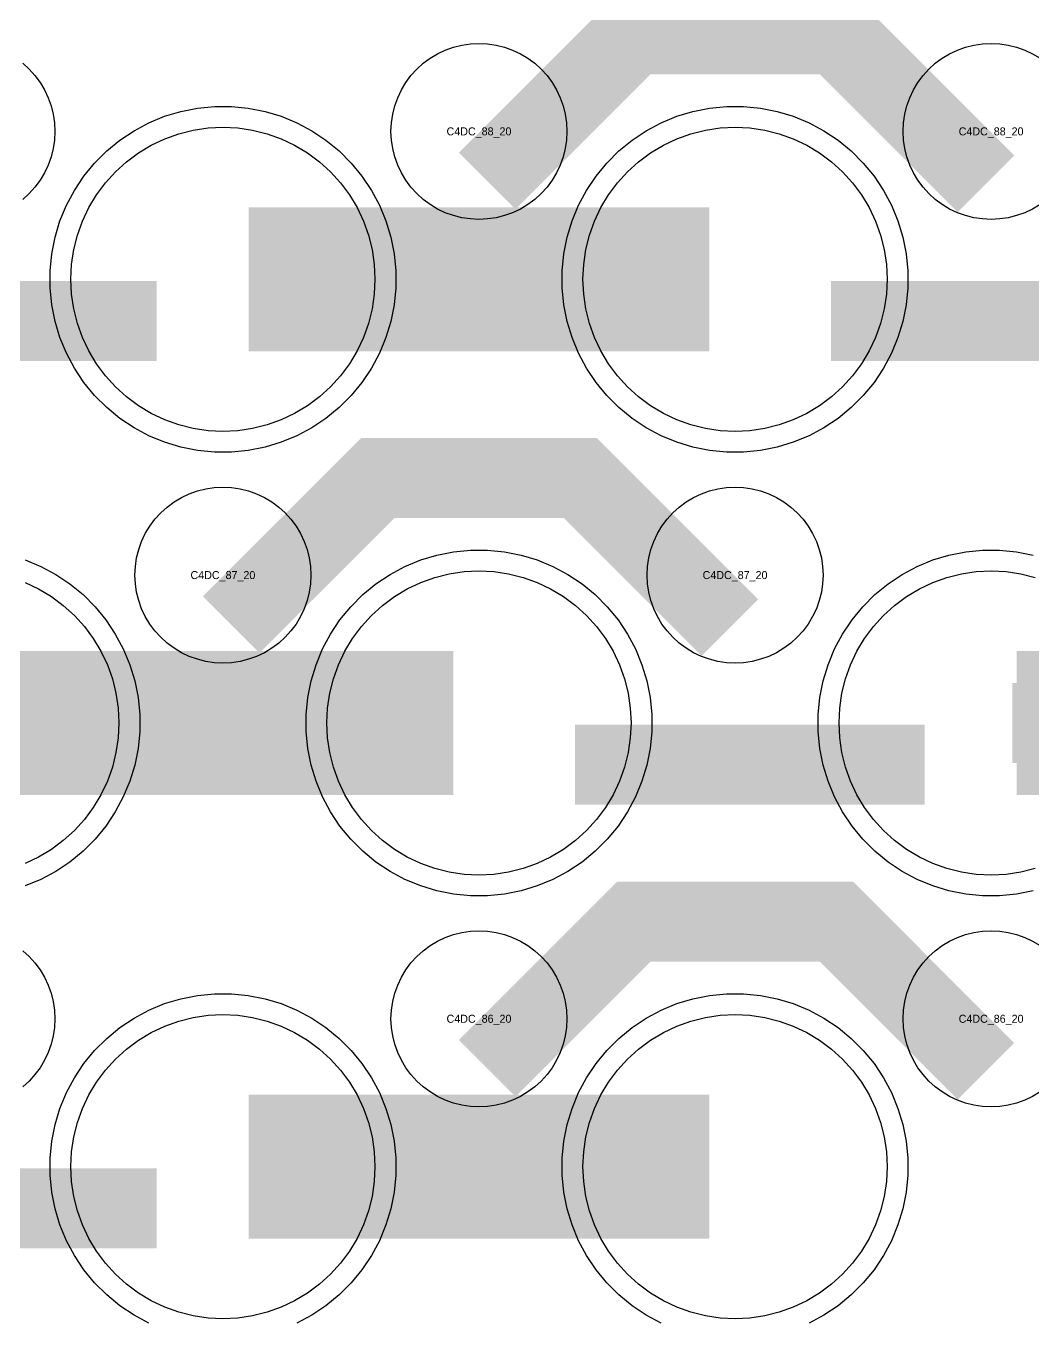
# Model space of a CAD drawing. Extents: x -11880 to 11880, y -14992 to 14992.
# Drawn here: x -5661.5 to -5346.9, y -2971.6 to -2566.8 of the extents above; entities that cross this region are included whole.
import ezdxf
from ezdxf.enums import TextEntityAlignment as Align

# ---------------------------------------------------------------- set-up
doc = ezdxf.new("R2010")
doc.units = 0
doc.header["$MEASUREMENT"] = 0
for name, color, linetype in [('GDS_775_DT_237', 138, 'CONTINUOUS'), ('RDL1_FS', 34, 'CONTINUOUS'), ('RDL_BS', 160, 'CONTINUOUS')]:
    doc.layers.add(name, color=color, linetype=linetype)

msp = doc.modelspace()

# ---------------------------------------------------------------- linework, layer by layer
at = {"layer": 'RDL1_FS'}
for points in [[(-5600, -2693.434), (-5604.657, -2693.205), (-5609.268, -2692.521), (-5613.791, -2691.389), (-5618.181, -2689.817), (-5622.395, -2687.825), (-5626.395, -2685.427), (-5630.14, -2682.649), (-5633.594, -2679.519), (-5636.724, -2676.065), (-5639.502, -2672.32), (-5641.9, -2668.32), (-5643.892, -2664.106), (-5645.464, -2659.716), (-5646.596, -2655.193), (-5647.28, -2650.582), (-5647.509, -2645.925), (-5647.28, -2641.268), (-5646.596, -2636.657), (-5645.464, -2632.134), (-5643.892, -2627.744), (-5641.9, -2623.53), (-5639.502, -2619.53), (-5636.724, -2615.785), (-5633.594, -2612.331), (-5630.14, -2609.201), (-5626.395, -2606.423), (-5622.395, -2604.025), (-5618.181, -2602.033), (-5613.791, -2600.461), (-5609.268, -2599.329), (-5604.657, -2598.645), (-5600, -2598.416), (-5595.343, -2598.645), (-5590.732, -2599.329), (-5586.209, -2600.461), (-5581.819, -2602.033), (-5577.605, -2604.025), (-5573.605, -2606.423), (-5569.86, -2609.201), (-5566.406, -2612.331), (-5563.276, -2615.785), (-5560.498, -2619.53), (-5558.1, -2623.53), (-5556.108, -2627.744), (-5554.536, -2632.134), (-5553.404, -2636.657), (-5552.72, -2641.268), (-5552.491, -2645.925), (-5552.72, -2650.582), (-5553.404, -2655.193), (-5554.536, -2659.716), (-5556.108, -2664.106), (-5558.1, -2668.32), (-5560.498, -2672.32), (-5563.276, -2676.065), (-5566.406, -2679.519), (-5569.86, -2682.649), (-5573.605, -2685.427), (-5577.605, -2687.825), (-5581.819, -2689.817), (-5586.209, -2691.389), (-5590.732, -2692.521), (-5595.343, -2693.205)], [(-5440, -2693.434), (-5444.657, -2693.205), (-5449.268, -2692.521), (-5453.791, -2691.389), (-5458.181, -2689.817), (-5462.395, -2687.825), (-5466.395, -2685.427), (-5470.14, -2682.649), (-5473.594, -2679.519), (-5476.724, -2676.065), (-5479.502, -2672.32), (-5481.9, -2668.32), (-5483.892, -2664.106), (-5485.464, -2659.716), (-5486.596, -2655.193), (-5487.28, -2650.582), (-5487.509, -2645.925), (-5487.28, -2641.268), (-5486.596, -2636.657), (-5485.464, -2632.134), (-5483.892, -2627.744), (-5481.9, -2623.53), (-5479.502, -2619.53), (-5476.724, -2615.785), (-5473.594, -2612.331), (-5470.14, -2609.201), (-5466.395, -2606.423), (-5462.395, -2604.025), (-5458.181, -2602.033), (-5453.791, -2600.461), (-5449.268, -2599.329), (-5444.657, -2598.645), (-5440, -2598.416), (-5435.343, -2598.645), (-5430.732, -2599.329), (-5426.209, -2600.461), (-5421.819, -2602.033), (-5417.605, -2604.025), (-5413.605, -2606.423), (-5409.86, -2609.201), (-5406.406, -2612.331), (-5403.276, -2615.785), (-5400.498, -2619.53), (-5398.1, -2623.53), (-5396.108, -2627.744), (-5394.536, -2632.134), (-5393.404, -2636.657), (-5392.72, -2641.268), (-5392.491, -2645.925), (-5392.72, -2650.582), (-5393.404, -2655.193), (-5394.536, -2659.716), (-5396.108, -2664.106), (-5398.1, -2668.32), (-5400.498, -2672.32), (-5403.276, -2676.065), (-5406.406, -2679.519), (-5409.86, -2682.649), (-5413.605, -2685.427), (-5417.605, -2687.825), (-5421.819, -2689.817), (-5426.209, -2691.389), (-5430.732, -2692.521), (-5435.343, -2693.205)], [(-5600, -2970.564), (-5604.657, -2970.335), (-5609.268, -2969.651), (-5613.791, -2968.519), (-5618.181, -2966.947), (-5622.395, -2964.955), (-5626.395, -2962.557), (-5630.14, -2959.779), (-5633.594, -2956.649), (-5636.724, -2953.195), (-5639.502, -2949.45), (-5641.9, -2945.45), (-5643.892, -2941.236), (-5645.464, -2936.846), (-5646.596, -2932.323), (-5647.28, -2927.712), (-5647.509, -2923.055), (-5647.28, -2918.398), (-5646.596, -2913.787), (-5645.464, -2909.264), (-5643.892, -2904.874), (-5641.9, -2900.66), (-5639.502, -2896.66), (-5636.724, -2892.915), (-5633.594, -2889.461), (-5630.14, -2886.331), (-5626.395, -2883.553), (-5622.395, -2881.155), (-5618.181, -2879.163), (-5613.791, -2877.591), (-5609.268, -2876.459), (-5604.657, -2875.775), (-5600, -2875.546), (-5595.343, -2875.775), (-5590.732, -2876.459), (-5586.209, -2877.591), (-5581.819, -2879.163), (-5577.605, -2881.155), (-5573.605, -2883.553), (-5569.86, -2886.331), (-5566.406, -2889.461), (-5563.276, -2892.915), (-5560.498, -2896.66), (-5558.1, -2900.66), (-5556.108, -2904.874), (-5554.536, -2909.264), (-5553.404, -2913.787), (-5552.72, -2918.398), (-5552.491, -2923.055), (-5552.72, -2927.712), (-5553.404, -2932.323), (-5554.536, -2936.846), (-5556.108, -2941.236), (-5558.1, -2945.45), (-5560.498, -2949.45), (-5563.276, -2953.195), (-5566.406, -2956.649), (-5569.86, -2959.779), (-5573.605, -2962.557), (-5577.605, -2964.955), (-5581.819, -2966.947), (-5586.209, -2968.519), (-5590.732, -2969.651), (-5595.343, -2970.335)], [(-5440, -2970.564), (-5444.657, -2970.335), (-5449.268, -2969.651), (-5453.791, -2968.519), (-5458.181, -2966.947), (-5462.395, -2964.955), (-5466.395, -2962.557), (-5470.14, -2959.779), (-5473.594, -2956.649), (-5476.724, -2953.195), (-5479.502, -2949.45), (-5481.9, -2945.45), (-5483.892, -2941.236), (-5485.464, -2936.846), (-5486.596, -2932.323), (-5487.28, -2927.712), (-5487.509, -2923.055), (-5487.28, -2918.398), (-5486.596, -2913.787), (-5485.464, -2909.264), (-5483.892, -2904.874), (-5481.9, -2900.66), (-5479.502, -2896.66), (-5476.724, -2892.915), (-5473.594, -2889.461), (-5470.14, -2886.331), (-5466.395, -2883.553), (-5462.395, -2881.155), (-5458.181, -2879.163), (-5453.791, -2877.591), (-5449.268, -2876.459), (-5444.657, -2875.775), (-5440, -2875.546), (-5435.343, -2875.775), (-5430.732, -2876.459), (-5426.209, -2877.591), (-5421.819, -2879.163), (-5417.605, -2881.155), (-5413.605, -2883.553), (-5409.86, -2886.331), (-5406.406, -2889.461), (-5403.276, -2892.915), (-5400.498, -2896.66), (-5398.1, -2900.66), (-5396.108, -2904.874), (-5394.536, -2909.264), (-5393.404, -2913.787), (-5392.72, -2918.398), (-5392.491, -2923.055), (-5392.72, -2927.712), (-5393.404, -2932.323), (-5394.536, -2936.846), (-5396.108, -2941.236), (-5398.1, -2945.45), (-5400.498, -2949.45), (-5403.276, -2953.195), (-5406.406, -2956.649), (-5409.86, -2959.779), (-5413.605, -2962.557), (-5417.605, -2964.955), (-5421.819, -2966.947), (-5426.209, -2968.519), (-5430.732, -2969.651), (-5435.343, -2970.335)]]:
    msp.add_lwpolyline(points, close=True, dxfattribs=at)
for points in [[(-5591.998, -2645.925, 45, 45, 0), (-5519.998, -2645.925, 45, 45, 0)], [(-5519.998, -2645.925, 45, 45, 0), (-5447.998, -2645.925, 45, 45, 0)], [(-5591.998, -2923.055, 45, 45, 0), (-5519.998, -2923.055, 45, 45, 0)], [(-5519.998, -2923.055, 45, 45, 0), (-5447.998, -2923.055, 45, 45, 0)]]:
    msp.add_lwpolyline(points, format="xyseb", dxfattribs=at)
at = {"layer": 'RDL1_FS', "color": 11, "true_color": 0xf27172}
msp.add_lwpolyline([(-5520, -2831.999), (-5524.657, -2831.77), (-5529.268, -2831.086), (-5533.791, -2829.954), (-5538.181, -2828.382), (-5542.395, -2826.39), (-5546.395, -2823.992), (-5550.14, -2821.214), (-5553.594, -2818.084), (-5556.724, -2814.63), (-5559.502, -2810.885), (-5561.9, -2806.885), (-5563.892, -2802.671), (-5565.464, -2798.281), (-5566.596, -2793.758), (-5567.28, -2789.147), (-5567.509, -2784.49), (-5567.28, -2779.833), (-5566.596, -2775.222), (-5565.464, -2770.699), (-5563.892, -2766.309), (-5561.9, -2762.095), (-5559.502, -2758.095), (-5556.724, -2754.35), (-5553.594, -2750.896), (-5550.14, -2747.766), (-5546.395, -2744.988), (-5542.395, -2742.59), (-5538.181, -2740.598), (-5533.791, -2739.026), (-5529.268, -2737.894), (-5524.657, -2737.21), (-5520, -2736.981), (-5515.343, -2737.21), (-5510.732, -2737.894), (-5506.209, -2739.026), (-5501.819, -2740.598), (-5497.605, -2742.59), (-5493.605, -2744.988), (-5489.86, -2747.766), (-5486.406, -2750.896), (-5483.276, -2754.35), (-5480.498, -2758.095), (-5478.1, -2762.095), (-5476.108, -2766.309), (-5474.536, -2770.699), (-5473.404, -2775.222), (-5472.72, -2779.833), (-5472.491, -2784.49), (-5472.72, -2789.147), (-5473.404, -2793.758), (-5474.536, -2798.281), (-5476.108, -2802.671), (-5478.1, -2806.885), (-5480.498, -2810.885), (-5483.276, -2814.63), (-5486.406, -2818.084), (-5489.86, -2821.214), (-5493.605, -2823.992), (-5497.605, -2826.39), (-5501.819, -2828.382), (-5506.209, -2829.954), (-5510.732, -2831.086), (-5515.343, -2831.77)], close=True, dxfattribs=at)
for points in [[(-5346.209, -2829.954), (-5350.732, -2831.086), (-5355.343, -2831.77), (-5360, -2831.999), (-5364.657, -2831.77), (-5369.268, -2831.086), (-5373.791, -2829.954), (-5378.181, -2828.382), (-5382.395, -2826.39), (-5386.395, -2823.992), (-5390.14, -2821.214), (-5393.594, -2818.084), (-5396.724, -2814.63), (-5399.502, -2810.885), (-5401.9, -2806.885), (-5403.892, -2802.671), (-5405.464, -2798.281), (-5406.596, -2793.758), (-5407.28, -2789.147), (-5407.509, -2784.49), (-5407.28, -2779.833), (-5406.596, -2775.222), (-5405.464, -2770.699), (-5403.892, -2766.309), (-5401.9, -2762.095), (-5399.502, -2758.095), (-5396.724, -2754.35), (-5393.594, -2750.896), (-5390.14, -2747.766), (-5386.395, -2744.988), (-5382.395, -2742.59), (-5378.181, -2740.598), (-5373.791, -2739.026), (-5369.268, -2737.894), (-5364.657, -2737.21), (-5360, -2736.981), (-5355.343, -2737.21), (-5350.732, -2737.894), (-5346.209, -2739.026)], [(-5661.819, -2740.598), (-5657.605, -2742.59), (-5653.605, -2744.988), (-5649.86, -2747.766), (-5646.406, -2750.896), (-5643.276, -2754.35), (-5640.498, -2758.095), (-5638.1, -2762.095), (-5636.108, -2766.309), (-5634.536, -2770.699), (-5633.404, -2775.222), (-5632.72, -2779.833), (-5632.491, -2784.49), (-5632.72, -2789.147), (-5633.404, -2793.758), (-5634.536, -2798.281), (-5636.108, -2802.671), (-5638.1, -2806.885), (-5640.498, -2810.885), (-5643.276, -2814.63), (-5646.406, -2818.084), (-5649.86, -2821.214), (-5653.605, -2823.992), (-5657.605, -2826.39), (-5661.819, -2828.382)]]:
    msp.add_lwpolyline(points, dxfattribs=at)
for points in [[(-5671.998, -2784.49, 45, 45, 0), (-5599.998, -2784.49, 45, 45, 0)], [(-5599.998, -2784.49, 45, 45, 0), (-5527.998, -2784.49, 45, 45, 0)], [(-5351.998, -2784.49, 45, 45, 0), (-5279.998, -2784.49, 45, 45, 0)]]:
    msp.add_lwpolyline(points, format="xyseb", dxfattribs=at)
at = {"layer": 'RDL_BS'}
for points in [[(-5517.438, -2615.239, 25, 25, 0), (-5471.623, -2569.424, 25, 25, 0), (-5438.07, -2569.424, 25, 25, 0)], [(-5361.599, -2616.138, 25, 25, 0), (-5408.313, -2569.424, 25, 25, 0), (-5438.071, -2569.424, 25, 25, 0)], [(-5729.984, -2658.938, 25, 25, 0), (-5620.719, -2658.938, 25, 25, 0)], [(-5409.984, -2658.938, 25, 25, 0), (-5300.719, -2658.938, 25, 25, 0)], [(-5597.438, -2753.804, 25, 25, 0), (-5551.623, -2707.989, 25, 25, 0), (-5518.07, -2707.989, 25, 25, 0)], [(-5441.599, -2754.703, 25, 25, 0), (-5488.313, -2707.989, 25, 25, 0), (-5518.071, -2707.989, 25, 25, 0)], [(-5517.438, -2892.369, 25, 25, 0), (-5471.623, -2846.554, 25, 25, 0), (-5438.07, -2846.554, 25, 25, 0)], [(-5361.599, -2893.268, 25, 25, 0), (-5408.313, -2846.554, 25, 25, 0), (-5438.071, -2846.554, 25, 25, 0)], [(-5729.984, -2936.068, 25, 25, 0), (-5620.719, -2936.068, 25, 25, 0)]]:
    msp.add_lwpolyline(points, format="xyseb", dxfattribs=at)
for points in [[(-5520, -2627.231), (-5522.693, -2627.099), (-5525.365, -2626.703), (-5527.984, -2626.046), (-5530.519, -2625.139), (-5532.956, -2623.987), (-5535.28, -2622.594), (-5537.443, -2620.991), (-5539.442, -2619.179), (-5541.254, -2617.18), (-5542.857, -2615.017), (-5544.25, -2612.693), (-5545.402, -2610.256), (-5546.309, -2607.721), (-5546.966, -2605.102), (-5547.362, -2602.43), (-5547.494, -2599.737), (-5547.362, -2597.044), (-5546.966, -2594.372), (-5546.309, -2591.753), (-5545.402, -2589.218), (-5544.25, -2586.781), (-5542.857, -2584.457), (-5541.254, -2582.294), (-5539.442, -2580.295), (-5537.443, -2578.483), (-5535.28, -2576.88), (-5532.956, -2575.487), (-5530.519, -2574.335), (-5527.984, -2573.428), (-5525.365, -2572.771), (-5522.693, -2572.375), (-5520, -2572.243), (-5517.307, -2572.375), (-5514.635, -2572.771), (-5512.016, -2573.428), (-5509.481, -2574.335), (-5507.044, -2575.487), (-5504.72, -2576.88), (-5502.557, -2578.483), (-5500.558, -2580.295), (-5498.746, -2582.294), (-5497.143, -2584.457), (-5495.75, -2586.781), (-5494.598, -2589.218), (-5493.691, -2591.753), (-5493.034, -2594.372), (-5492.638, -2597.044), (-5492.506, -2599.737), (-5492.638, -2602.43), (-5493.034, -2605.102), (-5493.691, -2607.721), (-5494.598, -2610.256), (-5495.75, -2612.693), (-5497.143, -2615.017), (-5498.746, -2617.18), (-5500.558, -2619.179), (-5502.557, -2620.991), (-5504.72, -2622.594), (-5507.044, -2623.987), (-5509.481, -2625.139), (-5512.016, -2626.046), (-5514.635, -2626.703), (-5517.307, -2627.099)], [(-5602.644, -2699.925), (-5607.938, -2699.408), (-5613.165, -2698.362), (-5618.205, -2696.831), (-5623.115, -2694.8), (-5627.777, -2692.308), (-5632.191, -2689.361), (-5636.292, -2685.999), (-5640.074, -2682.217), (-5643.436, -2678.116), (-5646.383, -2673.702), (-5648.875, -2669.04), (-5650.906, -2664.13), (-5652.437, -2659.09), (-5653.483, -2653.863), (-5654, -2648.569), (-5654, -2643.281), (-5653.483, -2637.987), (-5652.437, -2632.76), (-5650.906, -2627.72), (-5648.875, -2622.81), (-5646.383, -2618.148), (-5643.436, -2613.734), (-5640.074, -2609.633), (-5636.292, -2605.851), (-5632.191, -2602.489), (-5627.777, -2599.542), (-5623.115, -2597.05), (-5618.205, -2595.019), (-5613.165, -2593.488), (-5607.938, -2592.442), (-5602.644, -2591.925), (-5597.356, -2591.925), (-5592.062, -2592.442), (-5586.835, -2593.488), (-5581.795, -2595.019), (-5576.885, -2597.05), (-5572.223, -2599.542), (-5567.809, -2602.489), (-5563.708, -2605.851), (-5559.926, -2609.633), (-5556.564, -2613.734), (-5553.617, -2618.148), (-5551.125, -2622.81), (-5549.094, -2627.72), (-5547.563, -2632.76), (-5546.517, -2637.987), (-5546, -2643.281), (-5546, -2648.569), (-5546.517, -2653.863), (-5547.563, -2659.09), (-5549.094, -2664.13), (-5551.125, -2669.04), (-5553.617, -2673.702), (-5556.564, -2678.116), (-5559.926, -2682.217), (-5563.708, -2685.999), (-5567.809, -2689.361), (-5572.223, -2692.308), (-5576.885, -2694.8), (-5581.795, -2696.831), (-5586.835, -2698.362), (-5592.062, -2699.408), (-5597.356, -2699.925)], [(-5442.644, -2699.925), (-5447.938, -2699.408), (-5453.165, -2698.362), (-5458.205, -2696.831), (-5463.115, -2694.8), (-5467.777, -2692.308), (-5472.191, -2689.361), (-5476.292, -2685.999), (-5480.074, -2682.217), (-5483.436, -2678.116), (-5486.383, -2673.702), (-5488.875, -2669.04), (-5490.906, -2664.13), (-5492.437, -2659.09), (-5493.483, -2653.863), (-5494, -2648.569), (-5494, -2643.281), (-5493.483, -2637.987), (-5492.437, -2632.76), (-5490.906, -2627.72), (-5488.875, -2622.81), (-5486.383, -2618.148), (-5483.436, -2613.734), (-5480.074, -2609.633), (-5476.292, -2605.851), (-5472.191, -2602.489), (-5467.777, -2599.542), (-5463.115, -2597.05), (-5458.205, -2595.019), (-5453.165, -2593.488), (-5447.938, -2592.442), (-5442.644, -2591.925), (-5437.356, -2591.925), (-5432.062, -2592.442), (-5426.835, -2593.488), (-5421.795, -2595.019), (-5416.885, -2597.05), (-5412.223, -2599.542), (-5407.809, -2602.489), (-5403.708, -2605.851), (-5399.926, -2609.633), (-5396.564, -2613.734), (-5393.617, -2618.148), (-5391.125, -2622.81), (-5389.094, -2627.72), (-5387.563, -2632.76), (-5386.517, -2637.987), (-5386, -2643.281), (-5386, -2648.569), (-5386.517, -2653.863), (-5387.563, -2659.09), (-5389.094, -2664.13), (-5391.125, -2669.04), (-5393.617, -2673.702), (-5396.564, -2678.116), (-5399.926, -2682.217), (-5403.708, -2685.999), (-5407.809, -2689.361), (-5412.223, -2692.308), (-5416.885, -2694.8), (-5421.795, -2696.831), (-5426.835, -2698.362), (-5432.062, -2699.408), (-5437.356, -2699.925)], [(-5600, -2765.796), (-5602.693, -2765.664), (-5605.365, -2765.268), (-5607.984, -2764.611), (-5610.519, -2763.704), (-5612.956, -2762.552), (-5615.28, -2761.159), (-5617.443, -2759.556), (-5619.442, -2757.744), (-5621.254, -2755.745), (-5622.857, -2753.582), (-5624.25, -2751.258), (-5625.402, -2748.821), (-5626.309, -2746.286), (-5626.966, -2743.667), (-5627.362, -2740.995), (-5627.494, -2738.302), (-5627.362, -2735.609), (-5626.966, -2732.937), (-5626.309, -2730.318), (-5625.402, -2727.783), (-5624.25, -2725.346), (-5622.857, -2723.022), (-5621.254, -2720.859), (-5619.442, -2718.86), (-5617.443, -2717.048), (-5615.28, -2715.445), (-5612.956, -2714.052), (-5610.519, -2712.9), (-5607.984, -2711.993), (-5605.365, -2711.336), (-5602.693, -2710.94), (-5600, -2710.808), (-5597.307, -2710.94), (-5594.635, -2711.336), (-5592.016, -2711.993), (-5589.481, -2712.9), (-5587.044, -2714.052), (-5584.72, -2715.445), (-5582.557, -2717.048), (-5580.558, -2718.86), (-5578.746, -2720.859), (-5577.143, -2723.022), (-5575.75, -2725.346), (-5574.598, -2727.783), (-5573.691, -2730.318), (-5573.034, -2732.937), (-5572.638, -2735.609), (-5572.506, -2738.302), (-5572.638, -2740.995), (-5573.034, -2743.667), (-5573.691, -2746.286), (-5574.598, -2748.821), (-5575.75, -2751.258), (-5577.143, -2753.582), (-5578.746, -2755.745), (-5580.558, -2757.744), (-5582.557, -2759.556), (-5584.72, -2761.159), (-5587.044, -2762.552), (-5589.481, -2763.704), (-5592.016, -2764.611), (-5594.635, -2765.268), (-5597.307, -2765.664)], [(-5440, -2765.796), (-5442.693, -2765.664), (-5445.365, -2765.268), (-5447.984, -2764.611), (-5450.519, -2763.704), (-5452.956, -2762.552), (-5455.28, -2761.159), (-5457.443, -2759.556), (-5459.442, -2757.744), (-5461.254, -2755.745), (-5462.857, -2753.582), (-5464.25, -2751.258), (-5465.402, -2748.821), (-5466.309, -2746.286), (-5466.966, -2743.667), (-5467.362, -2740.995), (-5467.494, -2738.302), (-5467.362, -2735.609), (-5466.966, -2732.937), (-5466.309, -2730.318), (-5465.402, -2727.783), (-5464.25, -2725.346), (-5462.857, -2723.022), (-5461.254, -2720.859), (-5459.442, -2718.86), (-5457.443, -2717.048), (-5455.28, -2715.445), (-5452.956, -2714.052), (-5450.519, -2712.9), (-5447.984, -2711.993), (-5445.365, -2711.336), (-5442.693, -2710.94), (-5440, -2710.808), (-5437.307, -2710.94), (-5434.635, -2711.336), (-5432.016, -2711.993), (-5429.481, -2712.9), (-5427.044, -2714.052), (-5424.72, -2715.445), (-5422.557, -2717.048), (-5420.558, -2718.86), (-5418.746, -2720.859), (-5417.143, -2723.022), (-5415.75, -2725.346), (-5414.598, -2727.783), (-5413.691, -2730.318), (-5413.034, -2732.937), (-5412.638, -2735.609), (-5412.506, -2738.302), (-5412.638, -2740.995), (-5413.034, -2743.667), (-5413.691, -2746.286), (-5414.598, -2748.821), (-5415.75, -2751.258), (-5417.143, -2753.582), (-5418.746, -2755.745), (-5420.558, -2757.744), (-5422.557, -2759.556), (-5424.72, -2761.159), (-5427.044, -2762.552), (-5429.481, -2763.704), (-5432.016, -2764.611), (-5434.635, -2765.268), (-5437.307, -2765.664)], [(-5520, -2904.361), (-5522.693, -2904.229), (-5525.365, -2903.833), (-5527.984, -2903.176), (-5530.519, -2902.269), (-5532.956, -2901.117), (-5535.28, -2899.724), (-5537.443, -2898.121), (-5539.442, -2896.309), (-5541.254, -2894.31), (-5542.857, -2892.147), (-5544.25, -2889.823), (-5545.402, -2887.386), (-5546.309, -2884.851), (-5546.966, -2882.232), (-5547.362, -2879.56), (-5547.494, -2876.867), (-5547.362, -2874.174), (-5546.966, -2871.502), (-5546.309, -2868.883), (-5545.402, -2866.348), (-5544.25, -2863.911), (-5542.857, -2861.587), (-5541.254, -2859.424), (-5539.442, -2857.425), (-5537.443, -2855.613), (-5535.28, -2854.01), (-5532.956, -2852.617), (-5530.519, -2851.465), (-5527.984, -2850.558), (-5525.365, -2849.901), (-5522.693, -2849.505), (-5520, -2849.373), (-5517.307, -2849.505), (-5514.635, -2849.901), (-5512.016, -2850.558), (-5509.481, -2851.465), (-5507.044, -2852.617), (-5504.72, -2854.01), (-5502.557, -2855.613), (-5500.558, -2857.425), (-5498.746, -2859.424), (-5497.143, -2861.587), (-5495.75, -2863.911), (-5494.598, -2866.348), (-5493.691, -2868.883), (-5493.034, -2871.502), (-5492.638, -2874.174), (-5492.506, -2876.867), (-5492.638, -2879.56), (-5493.034, -2882.232), (-5493.691, -2884.851), (-5494.598, -2887.386), (-5495.75, -2889.823), (-5497.143, -2892.147), (-5498.746, -2894.31), (-5500.558, -2896.309), (-5502.557, -2898.121), (-5504.72, -2899.724), (-5507.044, -2901.117), (-5509.481, -2902.269), (-5512.016, -2903.176), (-5514.635, -2903.833), (-5517.307, -2904.229)]]:
    msp.add_lwpolyline(points, close=True, dxfattribs=at)
for points in [[(-5344.72, -2622.594), (-5347.044, -2623.987), (-5349.481, -2625.139), (-5352.016, -2626.046), (-5354.635, -2626.703), (-5357.307, -2627.099), (-5360, -2627.231), (-5362.693, -2627.099), (-5365.365, -2626.703), (-5367.984, -2626.046), (-5370.519, -2625.139), (-5372.956, -2623.987), (-5375.28, -2622.594), (-5377.443, -2620.991), (-5379.442, -2619.179), (-5381.254, -2617.18), (-5382.857, -2615.017), (-5384.25, -2612.693), (-5385.402, -2610.256), (-5386.309, -2607.721), (-5386.966, -2605.102), (-5387.362, -2602.43), (-5387.494, -2599.737), (-5387.362, -2597.044), (-5386.966, -2594.372), (-5386.309, -2591.753), (-5385.402, -2589.218), (-5384.25, -2586.781), (-5382.857, -2584.457), (-5381.254, -2582.294), (-5379.442, -2580.295), (-5377.443, -2578.483), (-5375.28, -2576.88), (-5372.956, -2575.487), (-5370.519, -2574.335), (-5367.984, -2573.428), (-5365.365, -2572.771), (-5362.693, -2572.375), (-5360, -2572.243), (-5357.307, -2572.375), (-5354.635, -2572.771), (-5352.016, -2573.428), (-5349.481, -2574.335), (-5347.044, -2575.487), (-5344.72, -2576.88)], [(-5662.557, -2578.483), (-5660.558, -2580.295), (-5658.746, -2582.294), (-5657.143, -2584.457), (-5655.75, -2586.781), (-5654.598, -2589.218), (-5653.691, -2591.753), (-5653.034, -2594.372), (-5652.638, -2597.044), (-5652.506, -2599.737), (-5652.638, -2602.43), (-5653.034, -2605.102), (-5653.691, -2607.721), (-5654.598, -2610.256), (-5655.75, -2612.693), (-5657.143, -2615.017), (-5658.746, -2617.18), (-5660.558, -2619.179), (-5662.557, -2620.991)], [(-5344.72, -2899.724), (-5347.044, -2901.117), (-5349.481, -2902.269), (-5352.016, -2903.176), (-5354.635, -2903.833), (-5357.307, -2904.229), (-5360, -2904.361), (-5362.693, -2904.229), (-5365.365, -2903.833), (-5367.984, -2903.176), (-5370.519, -2902.269), (-5372.956, -2901.117), (-5375.28, -2899.724), (-5377.443, -2898.121), (-5379.442, -2896.309), (-5381.254, -2894.31), (-5382.857, -2892.147), (-5384.25, -2889.823), (-5385.402, -2887.386), (-5386.309, -2884.851), (-5386.966, -2882.232), (-5387.362, -2879.56), (-5387.494, -2876.867), (-5387.362, -2874.174), (-5386.966, -2871.502), (-5386.309, -2868.883), (-5385.402, -2866.348), (-5384.25, -2863.911), (-5382.857, -2861.587), (-5381.254, -2859.424), (-5379.442, -2857.425), (-5377.443, -2855.613), (-5375.28, -2854.01), (-5372.956, -2852.617), (-5370.519, -2851.465), (-5367.984, -2850.558), (-5365.365, -2849.901), (-5362.693, -2849.505), (-5360, -2849.373), (-5357.307, -2849.505), (-5354.635, -2849.901), (-5352.016, -2850.558), (-5349.481, -2851.465), (-5347.044, -2852.617), (-5344.72, -2854.01)], [(-5662.557, -2855.613), (-5660.558, -2857.425), (-5658.746, -2859.424), (-5657.143, -2861.587), (-5655.75, -2863.911), (-5654.598, -2866.348), (-5653.691, -2868.883), (-5653.034, -2871.502), (-5652.638, -2874.174), (-5652.506, -2876.867), (-5652.638, -2879.56), (-5653.034, -2882.232), (-5653.691, -2884.851), (-5654.598, -2887.386), (-5655.75, -2889.823), (-5657.143, -2892.147), (-5658.746, -2894.31), (-5660.558, -2896.309), (-5662.557, -2898.121)], [(-5623.115, -2971.93), (-5627.777, -2969.438), (-5632.191, -2966.491), (-5636.292, -2963.129), (-5640.074, -2959.347), (-5643.436, -2955.246), (-5646.383, -2950.832), (-5648.875, -2946.17), (-5650.906, -2941.26), (-5652.437, -2936.22), (-5653.483, -2930.993), (-5654, -2925.699), (-5654, -2920.411), (-5653.483, -2915.117), (-5652.437, -2909.89), (-5650.906, -2904.85), (-5648.875, -2899.94), (-5646.383, -2895.278), (-5643.436, -2890.864), (-5640.074, -2886.763), (-5636.292, -2882.981), (-5632.191, -2879.619), (-5627.777, -2876.672), (-5623.115, -2874.18), (-5618.205, -2872.149), (-5613.165, -2870.618), (-5607.938, -2869.572), (-5602.644, -2869.055), (-5597.356, -2869.055), (-5592.062, -2869.572), (-5586.835, -2870.618), (-5581.795, -2872.149), (-5576.885, -2874.18), (-5572.223, -2876.672), (-5567.809, -2879.619), (-5563.708, -2882.981), (-5559.926, -2886.763), (-5556.564, -2890.864), (-5553.617, -2895.278), (-5551.125, -2899.94), (-5549.094, -2904.85), (-5547.563, -2909.89), (-5546.517, -2915.117), (-5546, -2920.411), (-5546, -2925.699), (-5546.517, -2930.993), (-5547.563, -2936.22), (-5549.094, -2941.26), (-5551.125, -2946.17), (-5553.617, -2950.832), (-5556.564, -2955.246), (-5559.926, -2959.347), (-5563.708, -2963.129), (-5567.809, -2966.491), (-5572.223, -2969.438), (-5576.885, -2971.93)], [(-5463.115, -2971.93), (-5467.777, -2969.438), (-5472.191, -2966.491), (-5476.292, -2963.129), (-5480.074, -2959.347), (-5483.436, -2955.246), (-5486.383, -2950.832), (-5488.875, -2946.17), (-5490.906, -2941.26), (-5492.437, -2936.22), (-5493.483, -2930.993), (-5494, -2925.699), (-5494, -2920.411), (-5493.483, -2915.117), (-5492.437, -2909.89), (-5490.906, -2904.85), (-5488.875, -2899.94), (-5486.383, -2895.278), (-5483.436, -2890.864), (-5480.074, -2886.763), (-5476.292, -2882.981), (-5472.191, -2879.619), (-5467.777, -2876.672), (-5463.115, -2874.18), (-5458.205, -2872.149), (-5453.165, -2870.618), (-5447.938, -2869.572), (-5442.644, -2869.055), (-5437.356, -2869.055), (-5432.062, -2869.572), (-5426.835, -2870.618), (-5421.795, -2872.149), (-5416.885, -2874.18), (-5412.223, -2876.672), (-5407.809, -2879.619), (-5403.708, -2882.981), (-5399.926, -2886.763), (-5396.564, -2890.864), (-5393.617, -2895.278), (-5391.125, -2899.94), (-5389.094, -2904.85), (-5387.563, -2909.89), (-5386.517, -2915.117), (-5386, -2920.411), (-5386, -2925.699), (-5386.517, -2930.993), (-5387.563, -2936.22), (-5389.094, -2941.26), (-5391.125, -2946.17), (-5393.617, -2950.832), (-5396.564, -2955.246), (-5399.926, -2959.347), (-5403.708, -2963.129), (-5407.809, -2966.491), (-5412.223, -2969.438), (-5416.885, -2971.93)]]:
    msp.add_lwpolyline(points, dxfattribs=at)
at = {"layer": 'RDL_BS', "color": 11, "true_color": 0xf27172}
msp.add_lwpolyline([(-5522.644, -2838.49), (-5527.938, -2837.973), (-5533.165, -2836.927), (-5538.205, -2835.396), (-5543.115, -2833.365), (-5547.777, -2830.873), (-5552.191, -2827.926), (-5556.292, -2824.564), (-5560.074, -2820.782), (-5563.436, -2816.681), (-5566.383, -2812.267), (-5568.875, -2807.605), (-5570.906, -2802.695), (-5572.437, -2797.655), (-5573.483, -2792.428), (-5574, -2787.134), (-5574, -2781.846), (-5573.483, -2776.552), (-5572.437, -2771.325), (-5570.906, -2766.285), (-5568.875, -2761.375), (-5566.383, -2756.713), (-5563.436, -2752.299), (-5560.074, -2748.198), (-5556.292, -2744.416), (-5552.191, -2741.054), (-5547.777, -2738.107), (-5543.115, -2735.615), (-5538.205, -2733.584), (-5533.165, -2732.053), (-5527.938, -2731.007), (-5522.644, -2730.49), (-5517.356, -2730.49), (-5512.062, -2731.007), (-5506.835, -2732.053), (-5501.795, -2733.584), (-5496.885, -2735.615), (-5492.223, -2738.107), (-5487.809, -2741.054), (-5483.708, -2744.416), (-5479.926, -2748.198), (-5476.564, -2752.299), (-5473.617, -2756.713), (-5471.125, -2761.375), (-5469.094, -2766.285), (-5467.563, -2771.325), (-5466.517, -2776.552), (-5466, -2781.846), (-5466, -2787.134), (-5466.517, -2792.428), (-5467.563, -2797.655), (-5469.094, -2802.695), (-5471.125, -2807.605), (-5473.617, -2812.267), (-5476.564, -2816.681), (-5479.926, -2820.782), (-5483.708, -2824.564), (-5487.809, -2827.926), (-5492.223, -2830.873), (-5496.885, -2833.365), (-5501.795, -2835.396), (-5506.835, -2836.927), (-5512.062, -2837.973), (-5517.356, -2838.49)], close=True, dxfattribs=at)
for points in [[(-5346.835, -2836.927), (-5352.062, -2837.973), (-5357.356, -2838.49), (-5362.644, -2838.49), (-5367.938, -2837.973), (-5373.165, -2836.927), (-5378.205, -2835.396), (-5383.115, -2833.365), (-5387.777, -2830.873), (-5392.191, -2827.926), (-5396.292, -2824.564), (-5400.074, -2820.782), (-5403.436, -2816.681), (-5406.383, -2812.267), (-5408.875, -2807.605), (-5410.906, -2802.695), (-5412.437, -2797.655), (-5413.483, -2792.428), (-5414, -2787.134), (-5414, -2781.846), (-5413.483, -2776.552), (-5412.437, -2771.325), (-5410.906, -2766.285), (-5408.875, -2761.375), (-5406.383, -2756.713), (-5403.436, -2752.299), (-5400.074, -2748.198), (-5396.292, -2744.416), (-5392.191, -2741.054), (-5387.777, -2738.107), (-5383.115, -2735.615), (-5378.205, -2733.584), (-5373.165, -2732.053), (-5367.938, -2731.007), (-5362.644, -2730.49), (-5357.356, -2730.49), (-5352.062, -2731.007), (-5346.835, -2732.053)], [(-5661.795, -2733.584), (-5656.885, -2735.615), (-5652.223, -2738.107), (-5647.809, -2741.054), (-5643.708, -2744.416), (-5639.926, -2748.198), (-5636.564, -2752.299), (-5633.617, -2756.713), (-5631.125, -2761.375), (-5629.094, -2766.285), (-5627.563, -2771.325), (-5626.517, -2776.552), (-5626, -2781.846), (-5626, -2787.134), (-5626.517, -2792.428), (-5627.563, -2797.655), (-5629.094, -2802.695), (-5631.125, -2807.605), (-5633.617, -2812.267), (-5636.564, -2816.681), (-5639.926, -2820.782), (-5643.708, -2824.564), (-5647.809, -2827.926), (-5652.223, -2830.873), (-5656.885, -2833.365), (-5661.795, -2835.396)]]:
    msp.add_lwpolyline(points, dxfattribs=at)
for points in [[(-5267.5, -2784.49, 25, 25, 0), (-5353.333, -2784.49, 25, 25, 0)], [(-5489.984, -2797.503, 25, 25, 0), (-5380.719, -2797.503, 25, 25, 0)]]:
    msp.add_lwpolyline(points, format="xyseb", dxfattribs=at)

# ---------------------------------------------------------------- texts
at = {"layer": 'GDS_775_DT_237'}
for s, p in [('C4DC_88_20', (-5520, -2599.737)), ('C4DC_88_20', (-5520, -2599.737)), ('C4DC_88_20', (-5360, -2599.737)), ('C4DC_88_20', (-5360, -2599.737)), ('C4DC_87_20', (-5600, -2738.302)), ('C4DC_87_20', (-5600, -2738.302)), ('C4DC_87_20', (-5440, -2738.302)), ('C4DC_87_20', (-5440, -2738.302)), ('C4DC_86_20', (-5520, -2876.867)), ('C4DC_86_20', (-5520, -2876.867)), ('C4DC_86_20', (-5360, -2876.867)), ('C4DC_86_20', (-5360, -2876.867))]:
    msp.add_text(s, height=2.5, dxfattribs=at).set_placement(p, align=Align.MIDDLE_CENTER)

doc.saveas('drawing.dxf')
